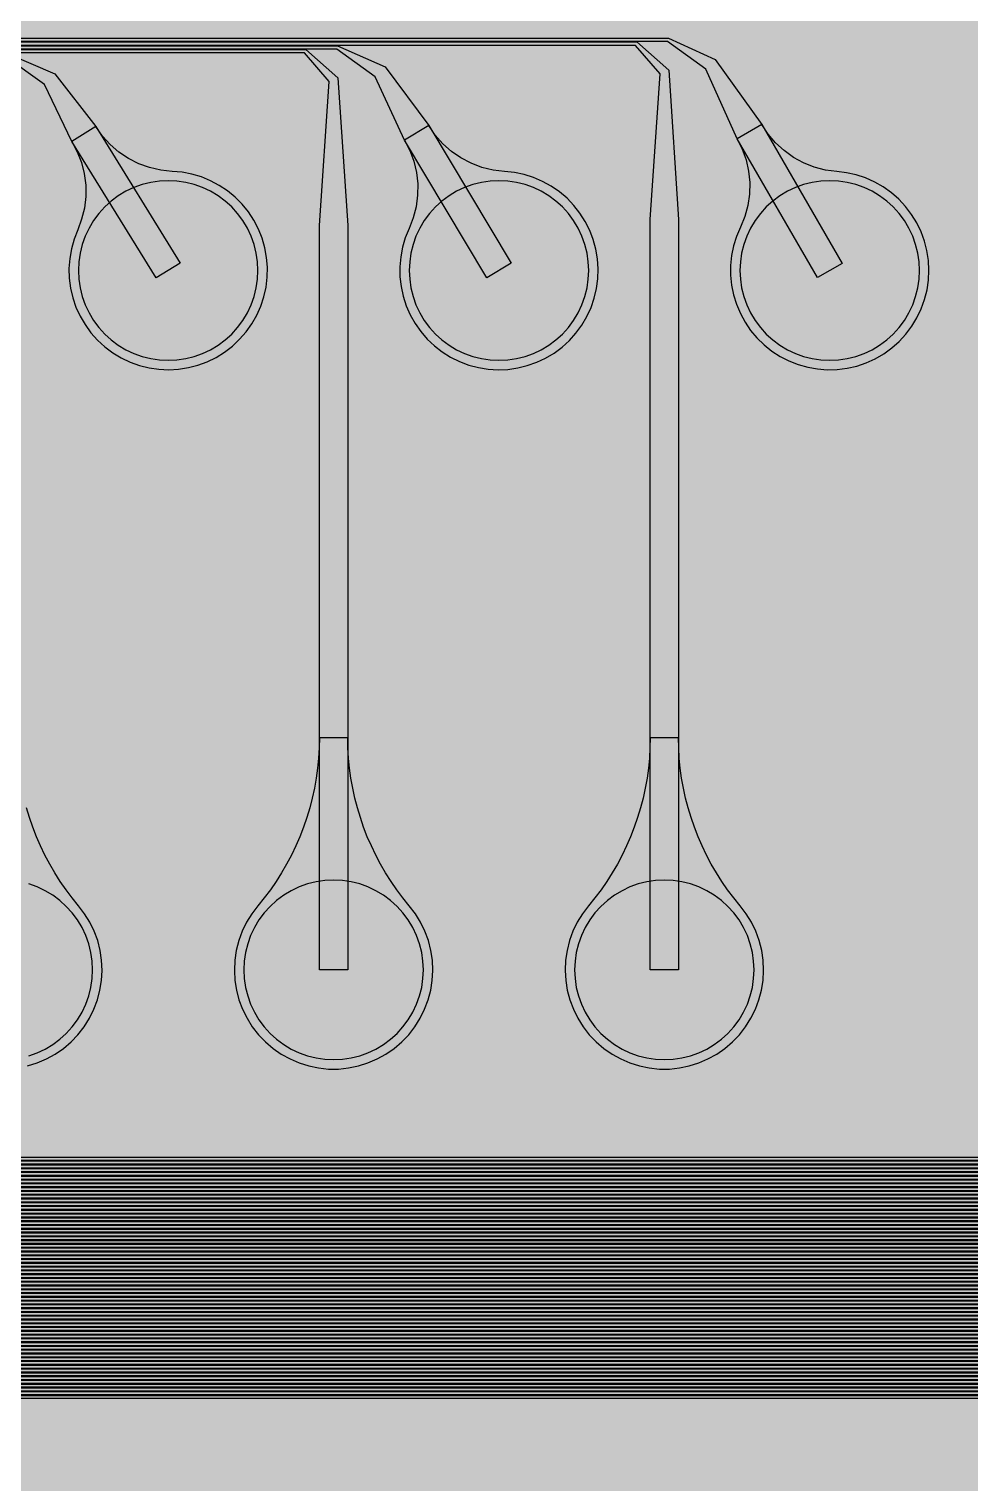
# Model space of a CAD drawing. Header units: metres. Extents: x -7231 to 10969, y -37556 to 1873.
# Drawn here: x -666 to 330, y -24324 to -22786 of the extents above; entities that cross this region are included whole.
import ezdxf

# ---------------------------------------------------------------- set-up
doc = ezdxf.new("R2010")
doc.units = ezdxf.units.M
for name, color, linetype in [('Metal1', 4, 'CONTINUOUS'), ('Metal2', 3, 'CONTINUOUS'), ('Polyimide', 7, 'CONTINUOUS'), ('Polyimide_Negative', 5, 'CONTINUOUS')]:
    doc.layers.add(name, color=color, linetype=linetype)

msp = doc.modelspace()

# ---------------------------------------------------------------- hatches: boundary and pattern name
at = {"layer": 'Polyimide'}
msp.add_hatch(color=7, dxfattribs=at).paths.add_polyline_path([(4065.7, -468), (4066.7, -502), (4068.5, -536), (4071.4, -570), (4075.5, -604), (4081, -638), (4088, -672), (4096.5, -706), (4106.6, -740), (4118.3, -774), (4131.6, -808), (4146.5, -842), (4162.9, -876), (4180.7, -910), (4199.8, -944), (4220.2, -978), (4241.7, -1012), (4264.2, -1046), (4287.5, -1080), (4311.5, -1114), (4336, -1148), (4360.9, -1182), (4385.9, -1216), (4410.9, -1250), (4435.7, -1284), (4460.2, -1318), (4484.2, -1352), (4507.5, -1385.9), (4530, -1419.9), (4551.5, -1453.9), (4571.9, -1487.9), (4591.1, -1521.9), (4608.9, -1555.9), (4625.3, -1589.9), (4640.1, -1623.9), (4653.4, -1657.9), (4665.1, -1691.9), (4675.2, -1725.9), (4683.7, -1759.9), (4690.7, -1793.9), (4696.2, -1827.9), (4700.3, -1861.9), (4703.2, -1895.9), (4705.1, -1929.9), (4706.1, -1963.9), (4706.4, -1997.9), (4706.5, -2031.9), (4706.5, -4793), (4710, -4838.4), (4720.2, -4882.7), (4737.1, -4925), (4760.1, -4964.2), (4788.9, -4999.5), (4822.6, -5030), (4860.5, -5055.1), (4901.8, -5074.2), (4901.8, -5074.2), (4970.7, -5105.2), (5034.7, -5145.3), (5092.8, -5193.5), (5143.8, -5249.2), (5186.9, -5311.2), (5221.2, -5378.4), (5246.2, -5449.7), (5261.4, -5523.7), (5266.5, -5599), (5261.4, -5674.3), (5246.2, -5748.3), (5221.2, -5819.6), (5186.9, -5886.8), (5143.8, -5948.8), (5092.8, -6004.5), (5034.7, -6052.7), (4970.7, -6092.8), (4901.8, -6123.8), (4860.5, -6142.9), (4822.6, -6168), (4788.9, -6198.5), (4760.1, -6233.8), (4737.1, -6273), (4720.2, -6315.3), (4710, -6359.6), (4706.5, -6405), (4706.5, -9221.5), (4710, -9266.9), (4720.2, -9311.2), (4737.1, -9353.5), (4760.1, -9392.7), (4788.9, -9428), (4822.6, -9458.5), (4860.5, -9483.6), (4901.8, -9502.7), (4970.7, -9533.7), (5034.7, -9573.8), (5092.8, -9622), (5143.8, -9677.7), (5186.9, -9739.7), (5221.2, -9806.9), (5246.2, -9878.2), (5261.4, -9952.2), (5266.5, -10027.5), (5261.4, -10102.8), (5246.2, -10176.8), (5221.2, -10248.1), (5186.9, -10315.3), (5143.8, -10377.3), (5092.8, -10433), (5034.7, -10481.2), (4970.7, -10521.3), (4901.8, -10552.3), (4860.5, -10571.4), (4822.6, -10596.5), (4788.9, -10627), (4760.1, -10662.3), (4737.1, -10701.5), (4720.2, -10743.8), (4710, -10788.1), (4706.5, -10833.5), (4706.5, -13650), (4710, -13695.4), (4720.2, -13739.7), (4737.1, -13782), (4760.1, -13821.2), (4788.9, -13856.5), (4822.6, -13887), (4860.5, -13912.1), (4901.8, -13931.2), (4970.7, -13962.2), (5034.7, -14002.2), (5092.8, -14050.5), (5143.8, -14106.2), (5186.9, -14168.2), (5221.2, -14235.4), (5246.2, -14306.7), (5261.4, -14380.7), (5266.5, -14456), (5261.4, -14531.3), (5246.2, -14605.3), (5221.2, -14676.5), (5186.9, -14743.8), (5143.8, -14805.8), (5092.8, -14861.5), (5034.7, -14909.7), (4970.7, -14949.8), (4901.8, -14980.8), (4860.5, -14999.9), (4822.6, -15025), (4788.9, -15055.5), (4760.1, -15090.8), (4737.1, -15130), (4720.2, -15172.3), (4710, -15216.6), (4706.5, -15262), (4706.5, -15456), (4720.9, -15750), (4764.1, -16041.3), (4835.7, -16326.8), (4934.9, -16604), (5060.7, -16870.2), (5212.1, -17122.7), (5387.5, -17359.2), (5585.2, -17577.3), (5803.3, -17775), (6039.8, -17950.4), (6292.3, -18101.8), (6558.4, -18227.6), (6835.6, -18326.8), (7121.2, -18398.3), (7412.4, -18441.5), (7706.5, -18456), (9969, -18456), (10047.4, -18459.8), (10125.1, -18471.4), (10201.2, -18490.4), (10275.2, -18516.9), (10346.1, -18550.5), (10413.5, -18590.8), (10476.5, -18637.6), (10534.7, -18690.3), (10587.4, -18748.5), (10634.2, -18811.5), (10674.5, -18878.9), (10708.1, -18949.8), (10734.6, -19023.8), (10753.6, -19099.9), (10765.2, -19177.6), (10769, -19256), (10769, -20895.8), (10730.2, -20951.4), (10694.6, -21009.1), (10662.2, -21068.6), (10633.2, -21129.9), (10607.6, -21192.7), (10585.5, -21256.7), (10566.9, -21322), (10552, -21388.1), (10540.8, -21455), (10533.4, -21522.3), (10529.6, -21590), (10529.6, -21657.8), (10533.4, -21725.5), (10540.8, -21792.9), (10552, -21859.7), (10566.9, -21925.9), (10585.5, -21991.1), (10607.6, -22055.2), (10633.2, -22117.9), (10662.2, -22179.2), (10694.6, -22238.7), (10730.2, -22296.4), (10769, -22352), (10769, -32454.2), (10728.7, -32510.5), (10691.7, -32568.9), (10658, -32629.3), (10627.8, -32691.6), (10601.2, -32755.4), (10578.2, -32820.7), (10558.9, -32887.1), (10543.4, -32954.5), (10531.8, -33022.7), (10524, -33091.4), (10520.1, -33160.5), (10520.1, -33229.7), (10524, -33298.8), (10531.8, -33367.5), (10543.4, -33435.7), (10558.9, -33503.1), (10578.2, -33569.5), (10601.2, -33634.8), (10627.8, -33698.6), (10658, -33760.8), (10691.7, -33821.3), (10728.7, -33879.7), (10769, -33936), (10769, -36556), (10765.2, -36634.4), (10753.6, -36712.1), (10734.6, -36788.2), (10708.1, -36862.1), (10674.5, -36933.1), (10634.2, -37000.5), (10587.4, -37063.5), (10534.7, -37121.7), (10476.5, -37174.4), (10413.5, -37221.2), (10346.1, -37261.5), (10275.2, -37295.1), (10201.2, -37321.6), (10125.1, -37340.6), (10047.4, -37352.1), (9969, -37356), (-6231, -37356), (-6309.4, -37352.1), (-6387.1, -37340.6), (-6463.2, -37321.6), (-6537.2, -37295.1), (-6608.1, -37261.5), (-6675.5, -37221.2), (-6738.5, -37174.4), (-6796.7, -37121.7), (-6849.4, -37063.5), (-6896.2, -37000.5), (-6936.5, -36933.1), (-6970.1, -36862.1), (-6996.6, -36788.2), (-7015.6, -36712.1), (-7027.2, -36634.4), (-7031, -36556), (-7031, -33936), (-6990.7, -33879.8), (-6953.7, -33821.3), (-6920, -33760.9), (-6889.8, -33698.6), (-6863.2, -33634.8), (-6840.2, -33569.5), (-6820.9, -33503.1), (-6805.4, -33435.7), (-6793.7, -33367.5), (-6785.9, -33298.8), (-6782, -33229.7), (-6782, -33160.5), (-6785.9, -33091.4), (-6793.7, -33022.7), (-6805.4, -32954.5), (-6820.9, -32887.1), (-6840.2, -32820.6), (-6863.2, -32755.4), (-6889.8, -32691.5), (-6920, -32629.3), (-6953.7, -32568.9), (-6990.7, -32510.4), (-7031, -32454.2), (-7031, -22364.8), (-6990.7, -22308.6), (-6953.7, -22250.1), (-6920, -22189.7), (-6889.8, -22127.5), (-6863.2, -22063.6), (-6840.2, -21998.4), (-6820.9, -21931.9), (-6805.4, -21864.5), (-6793.7, -21796.3), (-6785.9, -21727.6), (-6782, -21658.5), (-6782, -21589.3), (-6785.9, -21520.3), (-6793.7, -21451.5), (-6805.4, -21383.3), (-6820.9, -21315.9), (-6840.2, -21249.5), (-6863.2, -21184.2), (-6889.8, -21120.4), (-6920, -21058.1), (-6953.7, -20997.7), (-6990.7, -20939.3), (-7031, -20883), (-7031, -19256), (-7027.2, -19177.6), (-7015.6, -19099.9), (-6996.6, -19023.8), (-6970.1, -18949.8), (-6936.5, -18878.9), (-6896.2, -18811.5), (-6849.4, -18748.5), (-6796.7, -18690.3), (-6738.5, -18637.6), (-6675.5, -18590.8), (-6608.1, -18550.5), (-6537.2, -18516.9), (-6463.2, -18490.4), (-6387.1, -18471.4), (-6309.4, -18459.8), (-6231, -18456), (-3968.5, -18456), (-3674.4, -18441.5), (-3383.2, -18398.3), (-3097.6, -18326.8), (-2820.4, -18227.6), (-2554.3, -18101.8), (-2301.8, -17950.4), (-2065.3, -17775), (-1847.2, -17577.3), (-1649.5, -17359.2), (-1474.1, -17122.7), (-1322.7, -16870.2), (-1196.9, -16604), (-1097.7, -16326.8), (-1026.1, -16041.3), (-982.9, -15750), (-968.5, -15456), (-968.5, -15262), (-972, -15216.6), (-982.2, -15172.3), (-999.1, -15130), (-1022.1, -15090.8), (-1050.9, -15055.5), (-1084.6, -15025), (-1122.5, -14999.9), (-1163.8, -14980.8), (-1232.7, -14949.8), (-1296.7, -14909.7), (-1354.8, -14861.5), (-1405.8, -14805.8), (-1448.9, -14743.8), (-1483.2, -14676.5), (-1508.2, -14605.3), (-1523.4, -14531.3), (-1528.5, -14456), (-1523.4, -14380.7), (-1508.2, -14306.7), (-1483.2, -14235.4), (-1448.9, -14168.2), (-1405.8, -14106.2), (-1354.8, -14050.5), (-1296.7, -14002.2), (-1232.7, -13962.2), (-1163.8, -13931.2), (-1122.5, -13912.1), (-1084.6, -13887), (-1050.9, -13856.5), (-1022.1, -13821.2), (-999.1, -13782), (-982.2, -13739.7), (-972, -13695.4), (-968.5, -13650), (-968.5, -12309.6), (-972, -12264.3), (-982.2, -12219.9), (-999.1, -12177.7), (-1022.1, -12138.5), (-1050.9, -12103.2), (-1084.6, -12072.6), (-1122.5, -12047.5), (-1163.8, -12028.5), (-1232.7, -11997.4), (-1296.7, -11957.4), (-1354.8, -11909.1), (-1405.8, -11853.5), (-1448.9, -11791.5), (-1483.2, -11724.2), (-1508.2, -11653), (-1523.4, -11579), (-1528.5, -11503.7), (-1523.4, -11428.3), (-1508.2, -11354.4), (-1483.2, -11283.1), (-1448.9, -11215.9), (-1405.8, -11153.8), (-1354.8, -11098.2), (-1296.7, -11049.9), (-1232.7, -11009.9), (-1163.8, -10978.8), (-1122.5, -10959.8), (-1084.6, -10934.7), (-1050.9, -10904.1), (-1022.1, -10868.9), (-999.1, -10829.6), (-982.2, -10787.4), (-972, -10743), (-968.5, -10697.7), (-968.5, -9357.3), (-972, -9311.9), (-982.2, -9267.6), (-999.1, -9225.4), (-1022.1, -9186.1), (-1050.9, -9150.8), (-1084.6, -9120.3), (-1122.5, -9095.2), (-1163.8, -9076.2), (-1163.8, -9076.2), (-1232.7, -9045.1), (-1296.7, -9005.1), (-1354.8, -8956.8), (-1405.8, -8901.1), (-1448.9, -8839.1), (-1483.2, -8771.9), (-1508.2, -8700.6), (-1523.4, -8626.7), (-1528.5, -8551.3), (-1523.4, -8476), (-1508.2, -8402), (-1483.2, -8330.8), (-1448.9, -8263.5), (-1405.8, -8201.5), (-1354.8, -8145.9), (-1296.7, -8097.6), (-1232.7, -8057.6), (-1163.8, -8026.5), (-1163.8, -8026.5), (-1122.5, -8007.4), (-1084.6, -7982.4), (-1050.9, -7951.8), (-1022.1, -7916.5), (-999.1, -7877.3), (-982.2, -7835), (-972, -7790.7), (-968.5, -7745.4), (-968.5, -6405), (-972, -6359.6), (-982.2, -6315.3), (-999.1, -6273), (-1022.1, -6233.8), (-1050.9, -6198.5), (-1084.6, -6168), (-1122.5, -6142.9), (-1163.8, -6123.8), (-1163.8, -6123.8), (-1232.7, -6092.8), (-1296.7, -6052.7), (-1354.8, -6004.5), (-1405.8, -5948.8), (-1448.9, -5886.8), (-1483.2, -5819.6), (-1508.2, -5748.3), (-1523.4, -5674.3), (-1528.5, -5599), (-1523.4, -5523.7), (-1508.2, -5449.7), (-1483.2, -5378.4), (-1448.9, -5311.2), (-1405.8, -5249.2), (-1354.8, -5193.5), (-1296.7, -5145.3), (-1232.7, -5105.2), (-1163.8, -5074.2), (-1163.8, -5074.2), (-1122.5, -5055.1), (-1084.6, -5030), (-1050.9, -4999.5), (-1022.1, -4964.2), (-999.1, -4925), (-982.2, -4882.7), (-972, -4838.4), (-968.5, -4793), (-968.5, -2031.9), (-968.4, -1997.9), (-968.1, -1963.9), (-967.1, -1929.9), (-965.2, -1895.9), (-962.2, -1861.9), (-958, -1827.9), (-952.4, -1793.9), (-945.3, -1759.9), (-936.6, -1725.9), (-926.4, -1691.9), (-914.4, -1657.9), (-900.9, -1623.9), (-885.7, -1589.9), (-869.1, -1555.9), (-850.9, -1521.9), (-831.4, -1487.9), (-810.6, -1453.9), (-788.7, -1419.9), (-765.8, -1385.9), (-742.1, -1352), (-717.6, -1318), (-692.7, -1284), (-667.4, -1250), (-641.9, -1216), (-616.4, -1182), (-591.1, -1148), (-566.1, -1114), (-541.7, -1080), (-517.9, -1046), (-495, -1012), (-473.1, -978), (-452.4, -944), (-432.8, -910), (-414.7, -876), (-398, -842), (-382.9, -808), (-369.3, -774), (-357.4, -740), (-347.1, -706), (-338.4, -672), (-331.3, -638), (-325.7, -604), (-321.5, -570), (-318.6, -536), (-316.7, -502), (-315.7, -468), (-315.3, -434), (-315.2, -400), (-315.2, 401), (-315.2, 451), (-315.2, 1644), (-270.2, 1644), (-270, 1637.1), (-269.4, 1630.3), (-268.2, 1623.5), (-266.7, 1616.8), (-264.7, 1610.2), (-262.3, 1603.8), (-259.4, 1597.6), (-256.2, 1591.5), (-252.6, 1585.7), (-248.6, 1580.1), (-244.2, 1574.8), (-239.5, 1569.8), (-234.5, 1565.1), (-229.2, 1560.7), (-223.6, 1556.7), (-217.8, 1553.1), (-211.7, 1549.8), (-205.4, 1547), (-199, 1544.6), (-192.4, 1542.6), (-185.7, 1541), (-179, 1539.9), (-172.1, 1539.2), (-165.2, 1539), (-158.4, 1539.2), (-151.5, 1539.9), (-144.8, 1541), (-138.1, 1542.6), (-131.5, 1544.6), (-125.1, 1547), (-118.8, 1549.8), (-112.8, 1553.1), (-106.9, 1556.7), (-101.3, 1560.7), (-96, 1565.1), (-91, 1569.8), (-86.3, 1574.8), (-81.9, 1580.1), (-77.9, 1585.7), (-74.3, 1591.5), (-71.1, 1597.6), (-68.2, 1603.8), (-65.8, 1610.2), (-63.8, 1616.8), (-62.3, 1623.5), (-61.1, 1630.3), (-60.5, 1637.1), (-60.2, 1644), (1853, 1644), (1853, 1573), (3815.2, 1573), (3815.5, 1579.5), (3816.1, 1586.1), (3817.2, 1592.5), (3818.7, 1598.9), (3820.6, 1605.1), (3822.9, 1611.3), (3825.6, 1617.2), (3828.6, 1623), (3832.1, 1628.6), (3835.9, 1633.9), (3840.1, 1638.9), (3844.5, 1643.7), (3849.3, 1648.2), (3854.4, 1652.3), (3859.7, 1656.1), (3865.2, 1659.6), (3871, 1662.7), (3877, 1665.4), (3883.1, 1667.7), (3889.4, 1669.6), (3895.7, 1671.1), (3902.2, 1672.1), (3908.7, 1672.8), (3915.2, 1673), (3921.8, 1672.8), (3928.3, 1672.1), (3934.8, 1671.1), (3941.1, 1669.6), (3947.4, 1667.7), (3953.5, 1665.4), (3959.5, 1662.7), (3965.2, 1659.6), (3970.8, 1656.1), (3976.1, 1652.3), (3981.2, 1648.2), (3986, 1643.7), (3990.4, 1638.9), (3994.6, 1633.9), (3998.4, 1628.6), (4001.9, 1623), (4004.9, 1617.2), (4007.6, 1611.3), (4009.9, 1605.1), (4011.8, 1598.9), (4013.3, 1592.5), (4014.4, 1586.1), (4015, 1579.5), (4015.2, 1573), (4065.2, 1573), (4065.2, 451), (4065.2, 401), (4065.2, -400), (4065.3, -434), (4065.7, -468)])

# ---------------------------------------------------------------- linework, layer by layer
at = {"layer": 'Metal1'}
for points in [[(840.7, -19211.9), (840.7, -24199.7), (809.7, -24230.7), (-5962.2, -24230.7)], [(-5960.8, -24227.2), (808.3, -24227.2), (837.2, -24198.3), (837.2, -19211.9)], [(832.7, -19211.9), (832.7, -24191.7), (801.7, -24222.7), (-5954.2, -24222.7)], [(-5952.8, -24219.2), (800.3, -24219.2), (829.2, -24190.3), (829.2, -19211.9)], [(824.7, -19211.9), (824.7, -24183.7), (793.7, -24214.7), (-5946.2, -24214.7)], [(-5944.8, -24211.2), (792.3, -24211.2), (821.2, -24182.3), (821.2, -19211.9)], [(816.7, -19211.9), (816.7, -24175.7), (785.7, -24206.7), (-5938.2, -24206.7)], [(-5936.8, -24203.2), (784.3, -24203.2), (813.2, -24174.3), (813.2, -19211.9)], [(808.7, -19211.9), (808.7, -24167.7), (777.7, -24198.7), (-5930.2, -24198.7)], [(-5928.8, -24195.2), (776.3, -24195.2), (805.2, -24166.3), (805.2, -19211.9)], [(800.7, -19211.9), (800.7, -24159.7), (769.7, -24190.7), (-5922.2, -24190.7)], [(-5920.8, -24187.2), (768.3, -24187.2), (797.2, -24158.3), (797.2, -19211.9)], [(792.7, -19211.9), (792.7, -24151.7), (761.7, -24182.7), (-5914.2, -24182.7)], [(-5912.8, -24179.2), (760.3, -24179.2), (789.2, -24150.3), (789.2, -19211.9)], [(784.7, -19211.9), (784.7, -24143.7), (753.7, -24174.7), (-5906.2, -24174.7)], [(-5904.8, -24171.2), (752.3, -24171.2), (781.2, -24142.3), (781.2, -19211.9)], [(776.7, -19211.9), (776.7, -24135.7), (745.7, -24166.7), (-5898.2, -24166.7)], [(-5896.8, -24163.2), (744.3, -24163.2), (773.2, -24134.3), (773.2, -19211.9)], [(768.7, -19211.9), (768.7, -24127.7), (737.7, -24158.7), (-5890.2, -24158.7)], [(-5888.8, -24155.2), (736.3, -24155.2), (765.2, -24126.3), (765.2, -19211.9)], [(760.7, -19211.9), (760.7, -24119.7), (729.7, -24150.7), (-5882.2, -24150.7)], [(-5880.8, -24147.2), (728.3, -24147.2), (757.2, -24118.3), (757.2, -19211.9)], [(752.7, -19211.9), (752.7, -24111.7), (721.7, -24142.7), (-5874.2, -24142.7)], [(-5872.8, -24139.2), (720.3, -24139.2), (749.2, -24110.3), (749.2, -19211.9)], [(744.7, -19211.9), (744.7, -24103.7), (713.7, -24134.7), (-5866.2, -24134.7)], [(-5864.8, -24131.2), (712.3, -24131.2), (741.2, -24102.3), (741.2, -19211.9)], [(736.7, -19211.9), (736.7, -24095.7), (705.7, -24126.7), (-5858.2, -24126.7)], [(-5856.8, -24123.2), (704.3, -24123.2), (733.2, -24094.3), (733.2, -19211.9)], [(728.7, -19211.9), (728.7, -24087.7), (697.7, -24118.7), (-5850.2, -24118.7)], [(-5848.8, -24115.2), (696.3, -24115.2), (725.2, -24086.3), (725.2, -19211.9)], [(720.7, -19211.9), (720.7, -24079.7), (689.7, -24110.7), (-5842.2, -24110.7)], [(-5840.8, -24107.2), (688.3, -24107.2), (717.2, -24078.3), (717.2, -19211.9)], [(712.7, -19211.9), (712.7, -24071.7), (681.7, -24102.7), (-5834.2, -24102.7)], [(-5832.8, -24099.2), (680.3, -24099.2), (709.2, -24070.3), (709.2, -19211.9)], [(704.7, -19211.9), (704.7, -24063.7), (673.7, -24094.7), (-5826.2, -24094.7)], [(-5824.8, -24091.2), (672.3, -24091.2), (701.2, -24062.3), (701.2, -19211.9)], [(696.7, -19211.9), (696.7, -24055.7), (665.7, -24086.7), (-5818.2, -24086.7)], [(-5816.8, -24083.2), (664.3, -24083.2), (693.2, -24054.3), (693.2, -19211.9)], [(688.7, -19211.9), (688.7, -24047.7), (657.7, -24078.7), (-5810.2, -24078.7)], [(-5808.8, -24075.2), (656.3, -24075.2), (685.2, -24046.3), (685.2, -19211.9)], [(680.7, -19211.9), (680.7, -24039.7), (649.7, -24070.7), (-5802.2, -24070.7)], [(-5800.8, -24067.2), (648.3, -24067.2), (677.2, -24038.3), (677.2, -19211.9)], [(672.7, -19211.9), (672.7, -24031.7), (641.7, -24062.7), (-5794.2, -24062.7)], [(-5792.8, -24059.2), (640.3, -24059.2), (669.2, -24030.3), (669.2, -19211.9)], [(664.7, -19211.9), (664.7, -24023.7), (633.7, -24054.7), (-5786.2, -24054.7)], [(-5784.8, -24051.2), (632.3, -24051.2), (661.2, -24022.3), (661.2, -19211.9)], [(656.7, -19211.9), (656.7, -24015.7), (625.7, -24046.7), (-5778.2, -24046.7)], [(-5776.8, -24043.2), (624.3, -24043.2), (653.2, -24014.3), (653.2, -19211.9)], [(648.7, -19211.9), (648.7, -24007.7), (617.7, -24038.7), (-5770.2, -24038.7)], [(-5768.8, -24035.2), (616.3, -24035.2), (645.2, -24006.3), (645.2, -19211.9)], [(640.7, -19211.9), (640.7, -23999.7), (609.7, -24030.7), (-5762.2, -24030.7)], [(-5760.8, -24027.2), (608.3, -24027.2), (637.2, -23998.3), (637.2, -19211.9)], [(632.7, -19211.9), (632.7, -23991.7), (601.7, -24022.7), (-5754.2, -24022.7)], [(-5752.8, -24019.2), (600.3, -24019.2), (629.2, -23990.3), (629.2, -19211.9)], [(624.7, -19211.9), (624.7, -23983.7), (593.7, -24014.7), (-5746.2, -24014.7)], [(-5744.8, -24011.2), (592.3, -24011.2), (621.2, -23982.3), (621.2, -19211.9)], [(616.7, -19211.9), (616.7, -23975.7), (585.7, -24006.7), (-5738.2, -24006.7)], [(-5736.8, -24003.2), (584.3, -24003.2), (613.2, -23974.3), (613.2, -19211.9)], [(608.7, -19211.9), (608.7, -23967.7), (577.7, -23998.7), (-5730.2, -23998.7)], [(-5728.8, -23995.2), (576.3, -23995.2), (605.2, -23966.3), (605.2, -19211.9)], [(600.7, -19211.9), (600.7, -23959.7), (569.7, -23990.7), (-5722.2, -23990.7)], [(-5720.8, -23987.2), (568.3, -23987.2), (597.2, -23958.3), (597.2, -19211.9)], [(592.7, -19211.9), (592.7, -23951.7), (561.7, -23982.7), (-5714.2, -23982.7)], [(-5712.8, -23979.2), (560.3, -23979.2), (589.2, -23950.3), (589.2, -19211.9)], [(-5834.2, -22799.2), (-22.8, -22799.2), (11.1, -22829.1), (21.5, -22987.1), (21.5, -23781), (-8.5, -23781), (-8.5, -22987.1), (1.9, -22832.9), (-24.2, -22802.8), (-5832.8, -22802.8)], [(-5826.2, -22807.2), (-372.8, -22807.2), (-338.9, -22837.1), (-328.5, -22993.5), (-328.5, -23781), (-358.5, -23781), (-358.5, -22993.5), (-348.1, -22840.9), (-374.2, -22810.8), (-5824.8, -22810.8)], [(-667.3, -23882.7), (-657.1, -23879.5), (-647.4, -23875.3), (-638.1, -23870.2), (-629.4, -23864.2), (-621.3, -23857.3), (-614, -23849.6), (-607.5, -23841.2), (-601.9, -23832.2), (-597.2, -23822.7), (-593.4, -23812.8), (-590.7, -23802.6), (-589.1, -23792.1), (-588.5, -23781.5), (-589, -23770.9), (-590.5, -23760.4), (-593.1, -23750.1), (-596.8, -23740.2), (-601.4, -23730.6), (-606.9, -23721.6), (-613.4, -23713.1), (-620.1, -23704.8), (-626.6, -23696.2), (-632.7, -23687.4), (-638.4, -23678.4), (-643.8, -23669.1), (-648.9, -23659.6), (-653.5, -23649.9), (-657.8, -23640.1), (-661.7, -23630.1), (-665.2, -23619.9), (-668.3, -23609.6)]]:
    msp.add_lwpolyline(points, dxfattribs=at)
for points in [[(-358.5, -23535.4), (-358.7, -23546.2), (-359.3, -23556.9), (-360.4, -23567.6), (-361.8, -23578.2), (-363.7, -23588.8), (-366, -23599.3), (-368.7, -23609.6), (-371.8, -23619.9), (-375.3, -23630.1), (-379.2, -23640.1), (-383.5, -23649.9), (-388.1, -23659.6), (-393.2, -23669.1), (-398.6, -23678.4), (-404.3, -23687.4), (-410.4, -23696.2), (-416.9, -23704.8), (-423.6, -23713.1), (-430.1, -23721.6), (-435.6, -23730.6), (-440.2, -23740.2), (-443.9, -23750.1), (-446.5, -23760.4), (-448, -23770.9), (-448.5, -23781.5), (-447.9, -23792.1), (-446.3, -23802.6), (-443.6, -23812.8), (-439.8, -23822.7), (-435.1, -23832.2), (-429.5, -23841.2), (-423, -23849.6), (-415.7, -23857.3), (-407.6, -23864.2), (-398.9, -23870.2), (-389.6, -23875.3), (-379.9, -23879.5), (-369.7, -23882.7), (-359.4, -23884.8), (-348.8, -23885.9), (-338.2, -23885.9), (-327.6, -23884.8), (-317.3, -23882.7), (-307.1, -23879.5), (-297.4, -23875.3), (-288.1, -23870.2), (-279.4, -23864.2), (-271.3, -23857.3), (-264, -23849.6), (-257.5, -23841.2), (-251.9, -23832.2), (-247.2, -23822.7), (-243.4, -23812.8), (-240.7, -23802.6), (-239.1, -23792.1), (-238.5, -23781.5), (-239, -23770.9), (-240.5, -23760.4), (-243.1, -23750.1), (-246.8, -23740.2), (-251.4, -23730.6), (-256.9, -23721.6), (-263.4, -23713.1), (-270.1, -23704.8), (-276.6, -23696.2), (-282.7, -23687.4), (-288.4, -23678.4), (-293.8, -23669.1), (-298.9, -23659.6), (-303.5, -23649.9), (-307.8, -23640.1), (-311.7, -23630.1), (-315.2, -23619.9), (-318.3, -23609.6), (-321, -23599.3), (-323.3, -23588.8), (-325.2, -23578.2), (-326.6, -23567.6), (-327.7, -23556.9), (-328.3, -23546.2), (-328.5, -23535.4), (-358.5, -23535.4)], [(-8.5, -23535.4), (-8.7, -23546.2), (-9.3, -23556.9), (-10.4, -23567.6), (-11.8, -23578.2), (-13.7, -23588.8), (-16, -23599.3), (-18.7, -23609.6), (-21.8, -23619.9), (-25.3, -23630.1), (-29.2, -23640.1), (-33.5, -23649.9), (-38.1, -23659.6), (-43.2, -23669.1), (-48.6, -23678.4), (-54.3, -23687.4), (-60.4, -23696.2), (-66.9, -23704.8), (-73.6, -23713.1), (-80.1, -23721.6), (-85.6, -23730.6), (-90.2, -23740.2), (-93.9, -23750.1), (-96.5, -23760.4), (-98, -23770.9), (-98.5, -23781.5), (-97.9, -23792.1), (-96.3, -23802.6), (-93.6, -23812.8), (-89.8, -23822.7), (-85.1, -23832.2), (-79.5, -23841.2), (-73, -23849.6), (-65.7, -23857.3), (-57.6, -23864.2), (-48.9, -23870.2), (-39.6, -23875.3), (-29.9, -23879.5), (-19.7, -23882.7), (-9.4, -23884.8), (1.2, -23885.9), (11.8, -23885.9), (22.4, -23884.8), (32.7, -23882.7), (42.9, -23879.5), (52.6, -23875.3), (61.9, -23870.2), (70.6, -23864.2), (78.7, -23857.3), (86, -23849.6), (92.5, -23841.2), (98.1, -23832.2), (102.8, -23822.7), (106.6, -23812.8), (109.3, -23802.6), (110.9, -23792.1), (111.5, -23781.5), (111, -23770.9), (109.5, -23760.4), (106.9, -23750.1), (103.2, -23740.2), (98.6, -23730.6), (93.1, -23721.6), (86.6, -23713.1), (79.9, -23704.8), (73.4, -23696.2), (67.3, -23687.4), (61.6, -23678.4), (56.2, -23669.1), (51.1, -23659.6), (46.5, -23649.9), (42.2, -23640.1), (38.3, -23630.1), (34.8, -23619.9), (31.7, -23609.6), (29, -23599.3), (26.7, -23588.8), (24.8, -23578.2), (23.4, -23567.6), (22.3, -23556.9), (21.7, -23546.2), (21.5, -23535.4), (-8.5, -23535.4)]]:
    msp.add_lwpolyline(points, close=True, dxfattribs=at)
at = {"layer": 'Metal2'}
for points in [[(844.7, -19211.9), (844.7, -24203.7), (813.7, -24234.7), (-5966.2, -24234.7)], [(-5964.8, -24231.2), (812.3, -24231.2), (841.2, -24202.3), (841.2, -19211.9)], [(836.7, -19211.9), (836.7, -24195.7), (805.7, -24226.7), (-5958.2, -24226.7)], [(-5956.8, -24223.2), (804.3, -24223.2), (833.2, -24194.3), (833.2, -19211.9)], [(828.7, -19211.9), (828.7, -24187.7), (797.7, -24218.7), (-5950.2, -24218.7)], [(-5948.8, -24215.2), (796.3, -24215.2), (825.2, -24186.3), (825.2, -19211.9)], [(820.7, -19211.9), (820.7, -24179.7), (789.7, -24210.7), (-5942.2, -24210.7)], [(-5940.8, -24207.2), (788.3, -24207.2), (817.2, -24178.3), (817.2, -19211.9)], [(812.7, -19211.9), (812.7, -24171.7), (781.7, -24202.7), (-5934.2, -24202.7)], [(-5932.8, -24199.2), (780.3, -24199.2), (809.2, -24170.3), (809.2, -19211.9)], [(804.7, -19211.9), (804.7, -24163.7), (773.7, -24194.7), (-5926.2, -24194.7)], [(-5924.8, -24191.2), (772.3, -24191.2), (801.2, -24162.3), (801.2, -19211.9)], [(796.7, -19211.9), (796.7, -24155.7), (765.7, -24186.7), (-5918.2, -24186.7)], [(-5916.8, -24183.2), (764.3, -24183.2), (793.2, -24154.3), (793.2, -19211.9)], [(788.7, -19211.9), (788.7, -24147.7), (757.7, -24178.7), (-5910.2, -24178.7)], [(-5908.8, -24175.2), (756.3, -24175.2), (785.2, -24146.3), (785.2, -19211.9)], [(780.7, -19211.9), (780.7, -24139.7), (749.7, -24170.7), (-5902.2, -24170.7)], [(-5900.8, -24167.2), (748.3, -24167.2), (777.2, -24138.3), (777.2, -19211.9)], [(772.7, -19211.9), (772.7, -24131.7), (741.7, -24162.7), (-5894.2, -24162.7)], [(-5892.8, -24159.2), (740.3, -24159.2), (769.2, -24130.3), (769.2, -19211.9)], [(764.7, -19211.9), (764.7, -24123.7), (733.7, -24154.7), (-5886.2, -24154.7)], [(-5884.8, -24151.2), (732.3, -24151.2), (761.2, -24122.3), (761.2, -19211.9)], [(756.7, -19211.9), (756.7, -24115.7), (725.7, -24146.7), (-5878.2, -24146.7)], [(-5876.8, -24143.2), (724.3, -24143.2), (753.2, -24114.3), (753.2, -19211.9)], [(748.7, -19211.9), (748.7, -24107.7), (717.7, -24138.7), (-5870.2, -24138.7)], [(-5868.8, -24135.2), (716.3, -24135.2), (745.2, -24106.3), (745.2, -19211.9)], [(740.7, -19211.9), (740.7, -24099.7), (709.7, -24130.7), (-5862.2, -24130.7)], [(-5860.8, -24127.2), (708.3, -24127.2), (737.2, -24098.3), (737.2, -19211.9)], [(732.7, -19211.9), (732.7, -24091.7), (701.7, -24122.7), (-5854.2, -24122.7)], [(-5852.8, -24119.2), (700.3, -24119.2), (729.2, -24090.3), (729.2, -19211.9)], [(724.7, -19211.9), (724.7, -24083.7), (693.7, -24114.7), (-5846.2, -24114.7)], [(-5844.8, -24111.2), (692.3, -24111.2), (721.2, -24082.3), (721.2, -19211.9)], [(716.7, -19211.9), (716.7, -24075.7), (685.7, -24106.7), (-5838.2, -24106.7)], [(-5836.8, -24103.2), (684.3, -24103.2), (713.2, -24074.3), (713.2, -19211.9)], [(708.7, -19211.9), (708.7, -24067.7), (677.7, -24098.7), (-5830.2, -24098.7)], [(-5828.8, -24095.2), (676.3, -24095.2), (705.2, -24066.3), (705.2, -19211.9)], [(700.7, -19211.9), (700.7, -24059.7), (669.7, -24090.7), (-5822.2, -24090.7)], [(-5820.8, -24087.2), (668.3, -24087.2), (697.2, -24058.3), (697.2, -19211.9)], [(692.7, -19211.9), (692.7, -24051.7), (661.7, -24082.7), (-5814.2, -24082.7)], [(-5812.8, -24079.2), (660.3, -24079.2), (689.2, -24050.3), (689.2, -19211.9)], [(684.7, -19211.9), (684.7, -24043.7), (653.7, -24074.7), (-5806.2, -24074.7)], [(-5804.8, -24071.2), (652.3, -24071.2), (681.2, -24042.3), (681.2, -19211.9)], [(676.7, -19211.9), (676.7, -24035.7), (645.7, -24066.7), (-5798.2, -24066.7)], [(-5796.8, -24063.2), (644.3, -24063.2), (673.2, -24034.3), (673.2, -19211.9)], [(668.7, -19211.9), (668.7, -24027.7), (637.7, -24058.7), (-5790.2, -24058.7)], [(-5788.8, -24055.2), (636.3, -24055.2), (665.2, -24026.3), (665.2, -19211.9)], [(660.7, -19211.9), (660.7, -24019.7), (629.7, -24050.7), (-5782.2, -24050.7)], [(-5780.8, -24047.2), (628.3, -24047.2), (657.2, -24018.3), (657.2, -19211.9)], [(652.7, -19211.9), (652.7, -24011.7), (621.7, -24042.7), (-5774.2, -24042.7)], [(-5772.8, -24039.2), (620.3, -24039.2), (649.2, -24010.3), (649.2, -19211.9)], [(644.7, -19211.9), (644.7, -24003.7), (613.7, -24034.7), (-5766.2, -24034.7)], [(-5764.8, -24031.2), (612.3, -24031.2), (641.2, -24002.3), (641.2, -19211.9)], [(636.7, -19211.9), (636.7, -23995.7), (605.7, -24026.7), (-5758.2, -24026.7)], [(-5756.8, -24023.2), (604.3, -24023.2), (633.2, -23994.3), (633.2, -19211.9)], [(628.7, -19211.9), (628.7, -23987.7), (597.7, -24018.7), (-5750.2, -24018.7)], [(-5748.8, -24015.2), (596.3, -24015.2), (625.2, -23986.3), (625.2, -19211.9)], [(620.7, -19211.9), (620.7, -23979.7), (589.7, -24010.7), (-5742.2, -24010.7)], [(-5740.8, -24007.2), (588.3, -24007.2), (617.2, -23978.3), (617.2, -19211.9)], [(612.7, -19211.9), (612.7, -23971.7), (581.7, -24002.7), (-5734.2, -24002.7)], [(-5732.8, -23999.2), (580.3, -23999.2), (609.2, -23970.3), (609.2, -19211.9)], [(604.7, -19211.9), (604.7, -23963.7), (573.7, -23994.7), (-5726.2, -23994.7)], [(-5724.8, -23991.2), (572.3, -23991.2), (601.2, -23962.3), (601.2, -19211.9)], [(596.7, -19211.9), (596.7, -23955.7), (565.7, -23986.7), (-5718.2, -23986.7)], [(-5716.8, -23983.2), (564.3, -23983.2), (593.2, -23954.3), (593.2, -19211.9)], [(-5838.2, -22795.2), (10.8, -22795.2), (60.3, -22817.9), (109.5, -22886.6), (194.5, -23033.5), (168.5, -23048.5), (83.5, -22901.6), (50.3, -22828), (9.8, -22798.8), (-5836.8, -22798.8)], [(-5830.2, -22803.2), (-339.3, -22803.2), (-289.1, -22825.4), (-242.8, -22887.7), (-155.6, -23033.3), (-181.4, -23048.7), (-268.5, -22903.1), (-299.5, -22836.1), (-340.2, -22806.8), (-5828.8, -22806.8)], [(-5822.2, -22811.2), (-689.3, -22811.2), (-638.6, -22832.9), (-595.1, -22888.8), (-505.7, -23033.1), (-531.3, -23048.9), (-620.6, -22904.6), (-649.3, -22844.1), (-690.2, -22814.8), (-5820.8, -22814.8)]]:
    msp.add_lwpolyline(points, dxfattribs=at)
for points in [[(-620.6, -22904.6), (-614.8, -22915.4), (-610.4, -22926.7), (-607.4, -22938.5), (-605.8, -22950.6), (-605.8, -22962.8), (-607.2, -22974.9), (-610.1, -22986.7), (-614.3, -22998.1), (-618.1, -23007.9), (-620.9, -23018), (-622.7, -23028.3), (-623.5, -23038.8), (-623.2, -23049.2), (-621.8, -23059.6), (-619.5, -23069.8), (-616.1, -23079.8), (-611.7, -23089.3), (-606.5, -23098.3), (-600.3, -23106.8), (-593.3, -23114.7), (-585.6, -23121.7), (-577.2, -23128), (-568.3, -23133.5), (-558.8, -23138), (-548.9, -23141.5), (-538.8, -23144), (-528.4, -23145.5), (-517.9, -23146), (-507.5, -23145.4), (-497.1, -23143.8), (-487, -23141.2), (-477.2, -23137.5), (-467.7, -23132.9), (-458.8, -23127.4), (-450.5, -23121), (-442.9, -23113.8), (-436, -23105.9), (-429.9, -23097.4), (-424.7, -23088.3), (-420.5, -23078.7), (-417.2, -23068.7), (-415, -23058.5), (-413.7, -23048.1), (-413.6, -23037.6), (-414.4, -23027.2), (-416.3, -23016.9), (-419.2, -23006.8), (-423.1, -22997.1), (-428, -22987.8), (-433.7, -22979), (-440.3, -22970.9), (-447.7, -22963.5), (-455.8, -22956.8), (-464.5, -22951), (-473.7, -22946), (-483.4, -22942), (-493.5, -22939), (-503.8, -22937), (-514.2, -22936.1), (-526.3, -22934.8), (-538.2, -22932.1), (-549.7, -22928), (-560.5, -22922.5), (-570.7, -22915.7), (-579.9, -22907.8), (-588.1, -22898.8), (-595.1, -22888.8), (-620.6, -22904.6)], [(-268.5, -22903.1), (-262.9, -22913.9), (-258.7, -22925.3), (-255.8, -22937.2), (-254.5, -22949.3), (-254.6, -22961.4), (-256.2, -22973.5), (-259.2, -22985.3), (-263.7, -22996.7), (-267.6, -23006.4), (-270.6, -23016.4), (-272.5, -23026.7), (-273.4, -23037.2), (-273.3, -23047.6), (-272.1, -23058), (-269.9, -23068.3), (-266.7, -23078.3), (-262.5, -23087.9), (-257.3, -23097), (-251.3, -23105.6), (-244.5, -23113.5), (-236.9, -23120.7), (-228.6, -23127.1), (-219.7, -23132.7), (-210.3, -23137.3), (-200.5, -23141), (-190.3, -23143.7), (-180, -23145.4), (-169.5, -23146), (-159.1, -23145.6), (-148.7, -23144.1), (-138.5, -23141.6), (-128.6, -23138.1), (-119.1, -23133.7), (-110.2, -23128.3), (-101.7, -23122), (-94, -23115), (-87, -23107.2), (-80.8, -23098.7), (-75.5, -23089.7), (-71.1, -23080.2), (-67.7, -23070.3), (-65.3, -23060.1), (-63.9, -23049.7), (-63.5, -23039.2), (-64.2, -23028.8), (-66, -23018.4), (-68.7, -23008.3), (-72.5, -22998.6), (-77.2, -22989.2), (-82.8, -22980.3), (-89.3, -22972.1), (-96.5, -22964.5), (-104.5, -22957.8), (-113.1, -22951.8), (-122.3, -22946.7), (-131.9, -22942.6), (-141.9, -22939.4), (-152.2, -22937.3), (-162.6, -22936.2), (-174.7, -22934.7), (-186.5, -22931.9), (-197.9, -22927.5), (-208.7, -22921.9), (-218.7, -22915), (-227.8, -22906.9), (-235.9, -22897.7), (-242.8, -22887.7), (-268.5, -22903.1)], [(83.5, -22901.6), (89, -22912.5), (93, -22924), (95.7, -22935.9), (96.9, -22948), (96.6, -22960.2), (94.8, -22972.3), (91.6, -22984), (87, -22995.3), (82.9, -23004.9), (79.8, -23014.9), (77.7, -23025.2), (76.6, -23035.6), (76.6, -23046.1), (77.7, -23056.5), (79.7, -23066.8), (82.8, -23076.8), (86.9, -23086.5), (91.9, -23095.7), (97.8, -23104.4), (104.5, -23112.4), (112, -23119.7), (120.2, -23126.2), (129, -23131.9), (138.3, -23136.7), (148.1, -23140.5), (158.2, -23143.4), (168.5, -23145.2), (178.9, -23146), (189.4, -23145.7), (199.8, -23144.4), (210, -23142.1), (219.9, -23138.7), (229.5, -23134.4), (238.6, -23129.1), (247.1, -23123), (254.9, -23116.1), (262, -23108.4), (268.3, -23100), (273.8, -23091.1), (278.3, -23081.6), (281.9, -23071.8), (284.5, -23061.6), (286, -23051.2), (286.5, -23040.8), (286, -23030.3), (284.4, -23019.9), (281.8, -23009.8), (278.1, -23000), (273.6, -22990.5), (268.1, -22981.6), (261.7, -22973.3), (254.6, -22965.6), (246.7, -22958.7), (238.2, -22952.6), (229.1, -22947.4), (219.5, -22943.1), (209.6, -22939.8), (199.3, -22937.5), (188.9, -22936.3), (176.9, -22934.7), (165.1, -22931.6), (153.7, -22927.1), (143, -22921.3), (133.1, -22914.2), (124.1, -22906), (116.2, -22896.8), (109.5, -22886.6), (83.5, -22901.6)]]:
    msp.add_lwpolyline(points, close=True, dxfattribs=at)
at = {"layer": 'Polyimide_Negative'}
for points in [[(-423.5, -23041), (-424, -23031.7), (-425.3, -23022.5), (-427.6, -23013.4), (-430.7, -23004.6), (-434.7, -22996.2), (-439.5, -22988.2), (-445.1, -22980.7), (-451.3, -22973.8), (-458.2, -22967.6), (-465.7, -22962), (-473.7, -22957.2), (-482.1, -22953.2), (-490.9, -22950.1), (-500, -22947.8), (-509.2, -22946.5), (-518.5, -22946), (-527.8, -22946.5), (-537, -22947.8), (-546.1, -22950.1), (-554.9, -22953.2), (-563.3, -22957.2), (-571.3, -22962), (-578.8, -22967.6), (-585.7, -22973.8), (-591.9, -22980.7), (-597.5, -22988.2), (-602.3, -22996.2), (-606.3, -23004.6), (-609.4, -23013.4), (-611.7, -23022.5), (-613, -23031.7), (-613.5, -23041), (-613, -23050.3), (-611.7, -23059.5), (-609.4, -23068.6), (-606.3, -23077.4), (-602.3, -23085.8), (-597.5, -23093.8), (-591.9, -23101.3), (-585.7, -23108.2), (-578.8, -23114.4), (-571.3, -23120), (-563.3, -23124.8), (-554.9, -23128.8), (-546.1, -23131.9), (-537, -23134.2), (-527.8, -23135.5), (-518.5, -23136), (-509.2, -23135.5), (-500, -23134.2), (-490.9, -23131.9), (-482.1, -23128.8), (-473.7, -23124.8), (-465.7, -23120), (-458.2, -23114.4), (-451.3, -23108.2), (-445.1, -23101.3), (-439.5, -23093.8), (-434.7, -23085.8), (-430.7, -23077.4), (-427.6, -23068.6), (-425.3, -23059.5), (-424, -23050.3), (-423.5, -23041)], [(-73.5, -23041), (-74, -23031.7), (-75.3, -23022.5), (-77.6, -23013.4), (-80.7, -23004.6), (-84.7, -22996.2), (-89.5, -22988.2), (-95.1, -22980.7), (-101.3, -22973.8), (-108.2, -22967.6), (-115.7, -22962), (-123.7, -22957.2), (-132.1, -22953.2), (-140.9, -22950.1), (-150, -22947.8), (-159.2, -22946.5), (-168.5, -22946), (-177.8, -22946.5), (-187, -22947.8), (-196.1, -22950.1), (-204.9, -22953.2), (-213.3, -22957.2), (-221.3, -22962), (-228.8, -22967.6), (-235.7, -22973.8), (-241.9, -22980.7), (-247.5, -22988.2), (-252.3, -22996.2), (-256.3, -23004.6), (-259.4, -23013.4), (-261.7, -23022.5), (-263, -23031.7), (-263.5, -23041), (-263, -23050.3), (-261.7, -23059.5), (-259.4, -23068.6), (-256.3, -23077.4), (-252.3, -23085.8), (-247.5, -23093.8), (-241.9, -23101.3), (-235.7, -23108.2), (-228.8, -23114.4), (-221.3, -23120), (-213.3, -23124.8), (-204.9, -23128.8), (-196.1, -23131.9), (-187, -23134.2), (-177.8, -23135.5), (-168.5, -23136), (-159.2, -23135.5), (-150, -23134.2), (-140.9, -23131.9), (-132.1, -23128.8), (-123.7, -23124.8), (-115.7, -23120), (-108.2, -23114.4), (-101.3, -23108.2), (-95.1, -23101.3), (-89.5, -23093.8), (-84.7, -23085.8), (-80.7, -23077.4), (-77.6, -23068.6), (-75.3, -23059.5), (-74, -23050.3), (-73.5, -23041)], [(276.5, -23041), (276, -23031.7), (274.7, -23022.5), (272.4, -23013.4), (269.3, -23004.6), (265.3, -22996.2), (260.5, -22988.2), (254.9, -22980.7), (248.7, -22973.8), (241.8, -22967.6), (234.3, -22962), (226.3, -22957.2), (217.9, -22953.2), (209.1, -22950.1), (200, -22947.8), (190.8, -22946.5), (181.5, -22946), (172.2, -22946.5), (163, -22947.8), (153.9, -22950.1), (145.1, -22953.2), (136.7, -22957.2), (128.7, -22962), (121.2, -22967.6), (114.3, -22973.8), (108.1, -22980.7), (102.5, -22988.2), (97.7, -22996.2), (93.7, -23004.6), (90.6, -23013.4), (88.3, -23022.5), (87, -23031.7), (86.5, -23041), (87, -23050.3), (88.3, -23059.5), (90.6, -23068.6), (93.7, -23077.4), (97.7, -23085.8), (102.5, -23093.8), (108.1, -23101.3), (114.3, -23108.2), (121.2, -23114.4), (128.7, -23120), (136.7, -23124.8), (145.1, -23128.8), (153.9, -23131.9), (163, -23134.2), (172.2, -23135.5), (181.5, -23136), (190.8, -23135.5), (200, -23134.2), (209.1, -23131.9), (217.9, -23128.8), (226.3, -23124.8), (234.3, -23120), (241.8, -23114.4), (248.7, -23108.2), (254.9, -23101.3), (260.5, -23093.8), (265.3, -23085.8), (269.3, -23077.4), (272.4, -23068.6), (274.7, -23059.5), (276, -23050.3), (276.5, -23041)], [(-248.5, -23781), (-249, -23771.7), (-250.3, -23762.5), (-252.6, -23753.4), (-255.7, -23744.6), (-259.7, -23736.2), (-264.5, -23728.2), (-270.1, -23720.7), (-276.3, -23713.8), (-283.2, -23707.6), (-290.7, -23702), (-298.7, -23697.2), (-307.1, -23693.2), (-315.9, -23690.1), (-325, -23687.8), (-334.2, -23686.5), (-343.5, -23686), (-352.8, -23686.5), (-362, -23687.8), (-371.1, -23690.1), (-379.9, -23693.2), (-388.3, -23697.2), (-396.3, -23702), (-403.8, -23707.6), (-410.7, -23713.8), (-416.9, -23720.7), (-422.5, -23728.2), (-427.3, -23736.2), (-431.3, -23744.6), (-434.4, -23753.4), (-436.7, -23762.5), (-438, -23771.7), (-438.5, -23781), (-438, -23790.3), (-436.7, -23799.5), (-434.4, -23808.6), (-431.3, -23817.4), (-427.3, -23825.8), (-422.5, -23833.8), (-416.9, -23841.3), (-410.7, -23848.2), (-403.8, -23854.4), (-396.3, -23860), (-388.3, -23864.8), (-379.9, -23868.8), (-371.1, -23871.9), (-362, -23874.2), (-352.8, -23875.5), (-343.5, -23876), (-334.2, -23875.5), (-325, -23874.2), (-315.9, -23871.9), (-307.1, -23868.8), (-298.7, -23864.8), (-290.7, -23860), (-283.2, -23854.4), (-276.3, -23848.2), (-270.1, -23841.3), (-264.5, -23833.8), (-259.7, -23825.8), (-255.7, -23817.4), (-252.6, -23808.6), (-250.3, -23799.5), (-249, -23790.3), (-248.5, -23781)], [(101.5, -23781), (101, -23771.7), (99.7, -23762.5), (97.4, -23753.4), (94.3, -23744.6), (90.3, -23736.2), (85.5, -23728.2), (79.9, -23720.7), (73.7, -23713.8), (66.8, -23707.6), (59.3, -23702), (51.3, -23697.2), (42.9, -23693.2), (34.1, -23690.1), (25, -23687.8), (15.8, -23686.5), (6.5, -23686), (-2.8, -23686.5), (-12, -23687.8), (-21.1, -23690.1), (-29.9, -23693.2), (-38.3, -23697.2), (-46.3, -23702), (-53.8, -23707.6), (-60.7, -23713.8), (-66.9, -23720.7), (-72.5, -23728.2), (-77.3, -23736.2), (-81.3, -23744.6), (-84.4, -23753.4), (-86.7, -23762.5), (-88, -23771.7), (-88.5, -23781), (-88, -23790.3), (-86.7, -23799.5), (-84.4, -23808.6), (-81.3, -23817.4), (-77.3, -23825.8), (-72.5, -23833.8), (-66.9, -23841.3), (-60.7, -23848.2), (-53.8, -23854.4), (-46.3, -23860), (-38.3, -23864.8), (-29.9, -23868.8), (-21.1, -23871.9), (-12, -23874.2), (-2.8, -23875.5), (6.5, -23876), (15.8, -23875.5), (25, -23874.2), (34.1, -23871.9), (42.9, -23868.8), (51.3, -23864.8), (59.3, -23860), (66.8, -23854.4), (73.7, -23848.2), (79.9, -23841.3), (85.5, -23833.8), (90.3, -23825.8), (94.3, -23817.4), (97.4, -23808.6), (99.7, -23799.5), (101, -23790.3), (101.5, -23781)]]:
    msp.add_lwpolyline(points, close=True, dxfattribs=at)
msp.add_lwpolyline([(-665.9, -23871.9), (-657.1, -23868.8), (-648.7, -23864.8), (-640.7, -23860), (-633.2, -23854.4), (-626.3, -23848.2), (-620.1, -23841.3), (-614.5, -23833.8), (-609.7, -23825.8), (-605.7, -23817.4), (-602.6, -23808.6), (-600.3, -23799.5), (-599, -23790.3), (-598.5, -23781), (-598.5, -23781), (-599, -23771.7), (-600.3, -23762.5), (-602.6, -23753.4), (-605.7, -23744.6), (-609.7, -23736.2), (-614.5, -23728.2), (-620.1, -23720.7), (-626.3, -23713.8), (-633.2, -23707.6), (-640.7, -23702), (-648.7, -23697.2), (-657.1, -23693.2), (-665.9, -23690.1)], dxfattribs=at)

doc.saveas('drawing.dxf')
